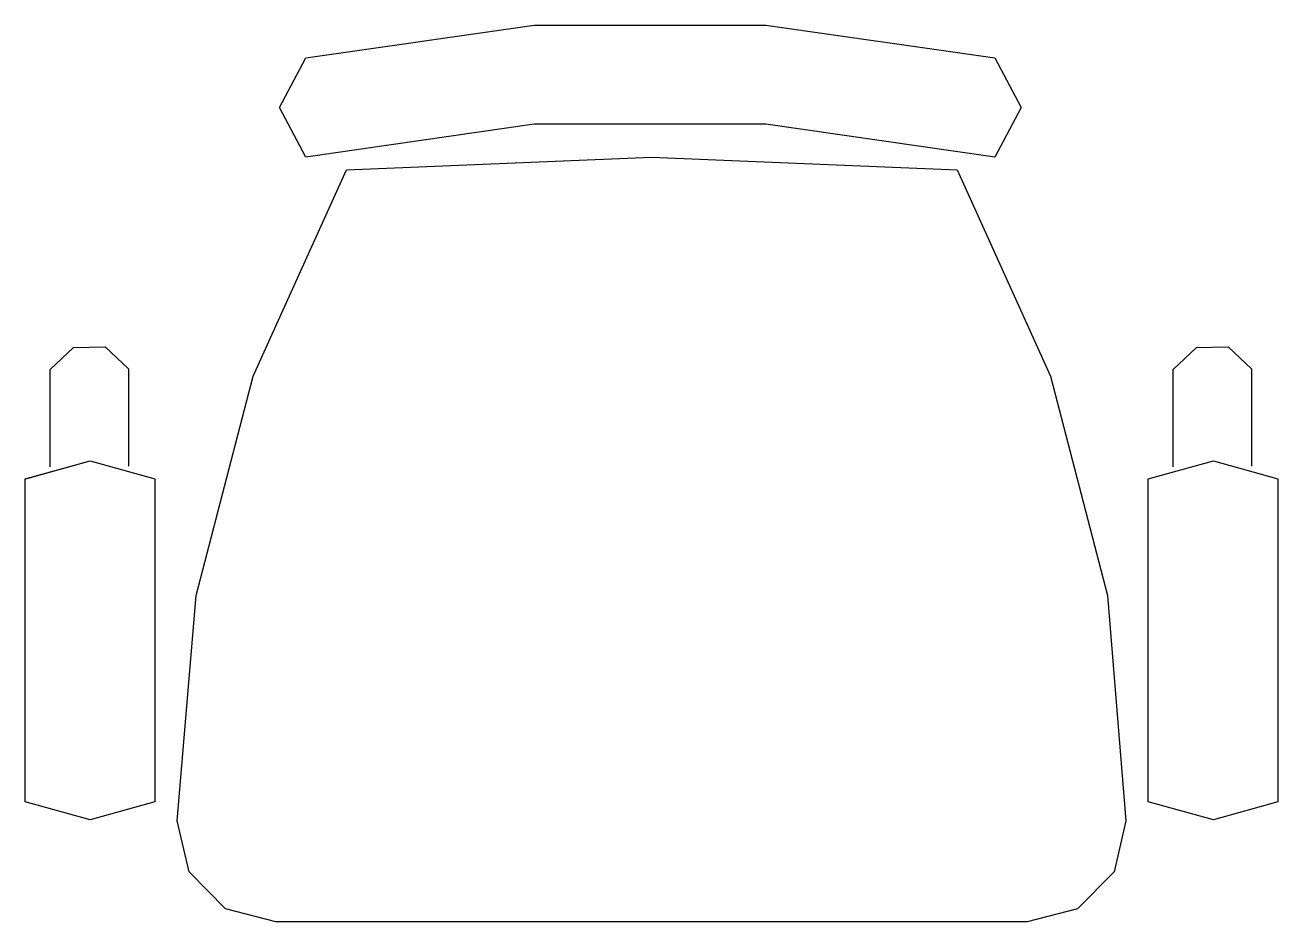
# Model space of a CAD drawing. Header units: metres. Extents: x -8 to 211, y -5 to 120.
# Drawn here: x 172.178 to 172.778, y 97.523 to 97.953 of the extents above; entities that cross this region are included whole.
import ezdxf

# ---------------------------------------------------------------- set-up
doc = ezdxf.new("R2010")
doc.units = ezdxf.units.M
doc.header["$LTSCALE"] = 0.8
doc.header["$MEASUREMENT"] = 0
doc.layers.get('0').update_dxf_attribs({"linetype": 'CONTINUOUS'})
doc.layers.add('P-mobilier', color=7, linetype='CONTINUOUS')

# ---------------------------------------------------------------- blocks, each defined once
blk = doc.blocks.new('FAU-60')
for points in [[(-16.527, -6.335), (-5.547, -4.759), (5.547, -4.759), (16.498, -6.335), (17.759, -3.956), (16.498, -1.577), (5.547, 0), (-5.547, 0), (-16.527, -1.577), (-17.788, -3.956)], [(20.339, -42.37), (22.088, -40.592), (22.661, -38.156), (21.744, -27.348), (19.021, -16.828), (14.548, -6.937), (-0.072, -6.335), (-14.72, -6.937), (-19.193, -16.828), (-21.916, -27.348), (-22.805, -38.156), (-22.231, -40.592), (-20.483, -42.37), (-18.075, -43), (17.931, -43)], [(-23.865, -37.238), (-23.865, -21.758), (-26.99, -20.898), (-30.086, -21.758), (-30.086, -37.238), (-26.99, -38.098)], [(29.943, -37.238), (29.943, -21.758), (26.818, -20.898), (23.722, -21.758), (23.722, -37.238), (26.818, -38.098)]]:
    blk.add_lwpolyline(points, close=True)
for points in [[(-25.069, -21.185), (-25.069, -16.512), (-26.187, -15.452), (-27.707, -15.423), (-28.825, -16.484), (-28.825, -21.156)], [(28.739, -21.185), (28.739, -16.512), (27.621, -15.452), (26.101, -15.423), (24.983, -16.484), (24.983, -21.156)], [(29.914, -21.758), (26.818, -20.898)]]:
    blk.add_lwpolyline(points)
blk = doc.blocks.new('A$C51CF0853')
at = {"layer": 'P-mobilier', "xscale": 0.00999999999999801, "yscale": 0.00999999999999801, "zscale": 0.00999999999999801, "rotation": 90}
blk.add_blockref('FAU-60', (-1.30338, 1.61399), dxfattribs=at)

msp = doc.modelspace()

# ---------------------------------------------------------------- block references
at = {"color": 8, "xscale": -1, "rotation": 89.99999999999514}
msp.add_blockref('A$C51CF0853', (174.09101, 96.64947), dxfattribs=at)

doc.saveas('drawing.dxf')
